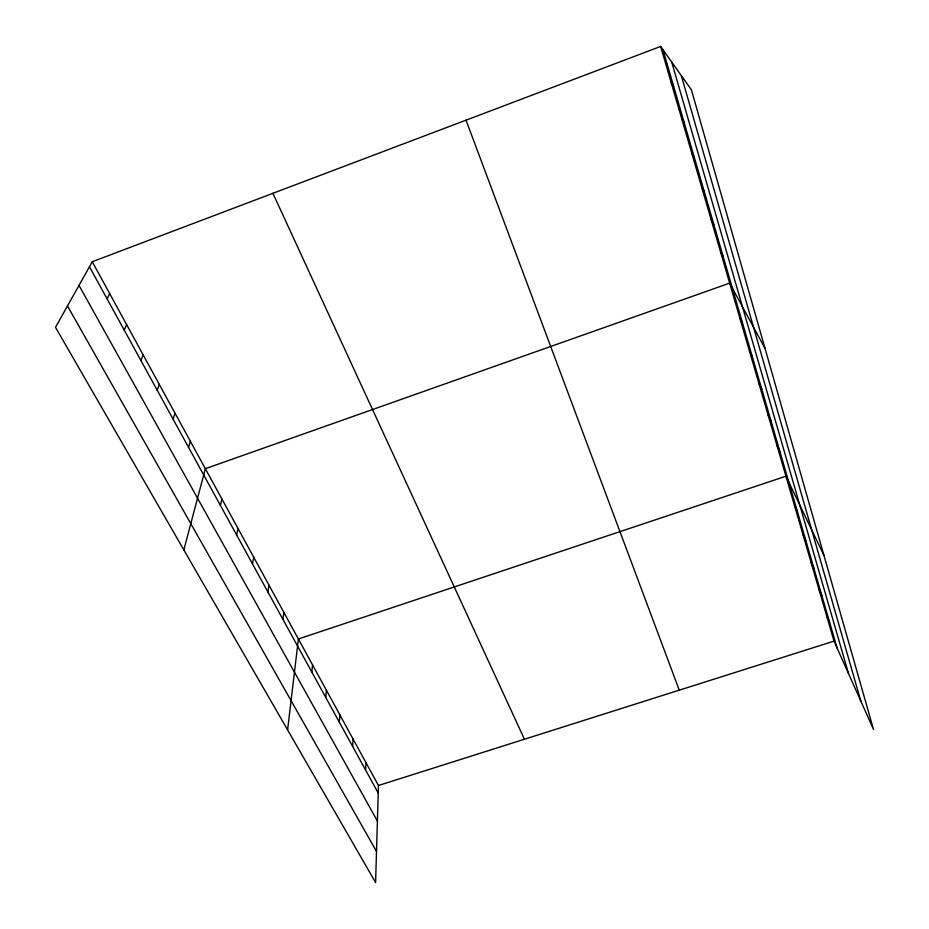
<?xml version="1.0" encoding="UTF-8"?>
<svg xmlns="http://www.w3.org/2000/svg" width="929" height="929" viewBox="0 0 929 929"><rect width="100%" height="100%" fill="white"/><g stroke="black" fill="none" stroke-linecap="round" stroke-linejoin="round"><path stroke-width="1.39" d="M92.273 261.734L378.451 785.504L375.595 882.55L55.496 327.31L92.273 261.734L660.647 46.45L691.385 89.765L873.504 729.439L834.021 641.126L660.647 46.45M365.585 770.036L365.898 762.523M352.637 746.428L353.043 738.996M339.364 722.251L339.875 714.9M325.777 697.47L326.393 690.212M311.842 672.085L312.562 664.92M287.595 729.915L298.406 638.989L785.946 476.217L823.977 555.461M282.915 619.353L283.879 612.408M267.889 591.97L268.98 585.142M252.479 563.868L253.698 557.168M236.651 535.023L238.01 528.462M220.394 505.399L221.903 498.978M183.837 549.933L205.355 468.704L729.66 283.148L765.055 348.491M188.575 447.395L190.375 441.287M173.073 419.142L175.024 413.196M157.187 390.192L159.3 384.397M140.894 360.498L143.171 354.89M124.196 330.05L126.634 324.627M107.056 298.813L109.68 293.587M378.451 785.504L834.021 641.126M671.307 83.018L673.711 86.606M681.689 118.61L684.15 122.465M691.791 153.262L694.311 157.373M701.627 187.008L704.205 191.362M711.208 219.883L713.832 224.47M67.469 305.955L376.512 851.463M720.556 251.922L723.226 256.729M79 285.412L377.406 821.085M89.463 266.751L378.231 793.087M739.693 317.579L742.457 322.816M749.459 351.069L752.258 356.504M758.947 383.631L761.792 389.263M768.19 415.321L771.07 421.127M777.19 446.175L780.093 452.144M794.481 505.469L797.442 511.751M802.784 533.989L805.78 540.399M810.889 561.79L813.909 568.327M272.917 193.313L524.432 739.24M818.797 588.893L821.828 595.547M826.508 615.323L829.562 622.093M466.021 120.166L679.262 690.166M662.981 49.736L837.099 648.001M671.702 62.022L848.467 673.42M681.329 75.597L860.823 701.07"/></g></svg>
